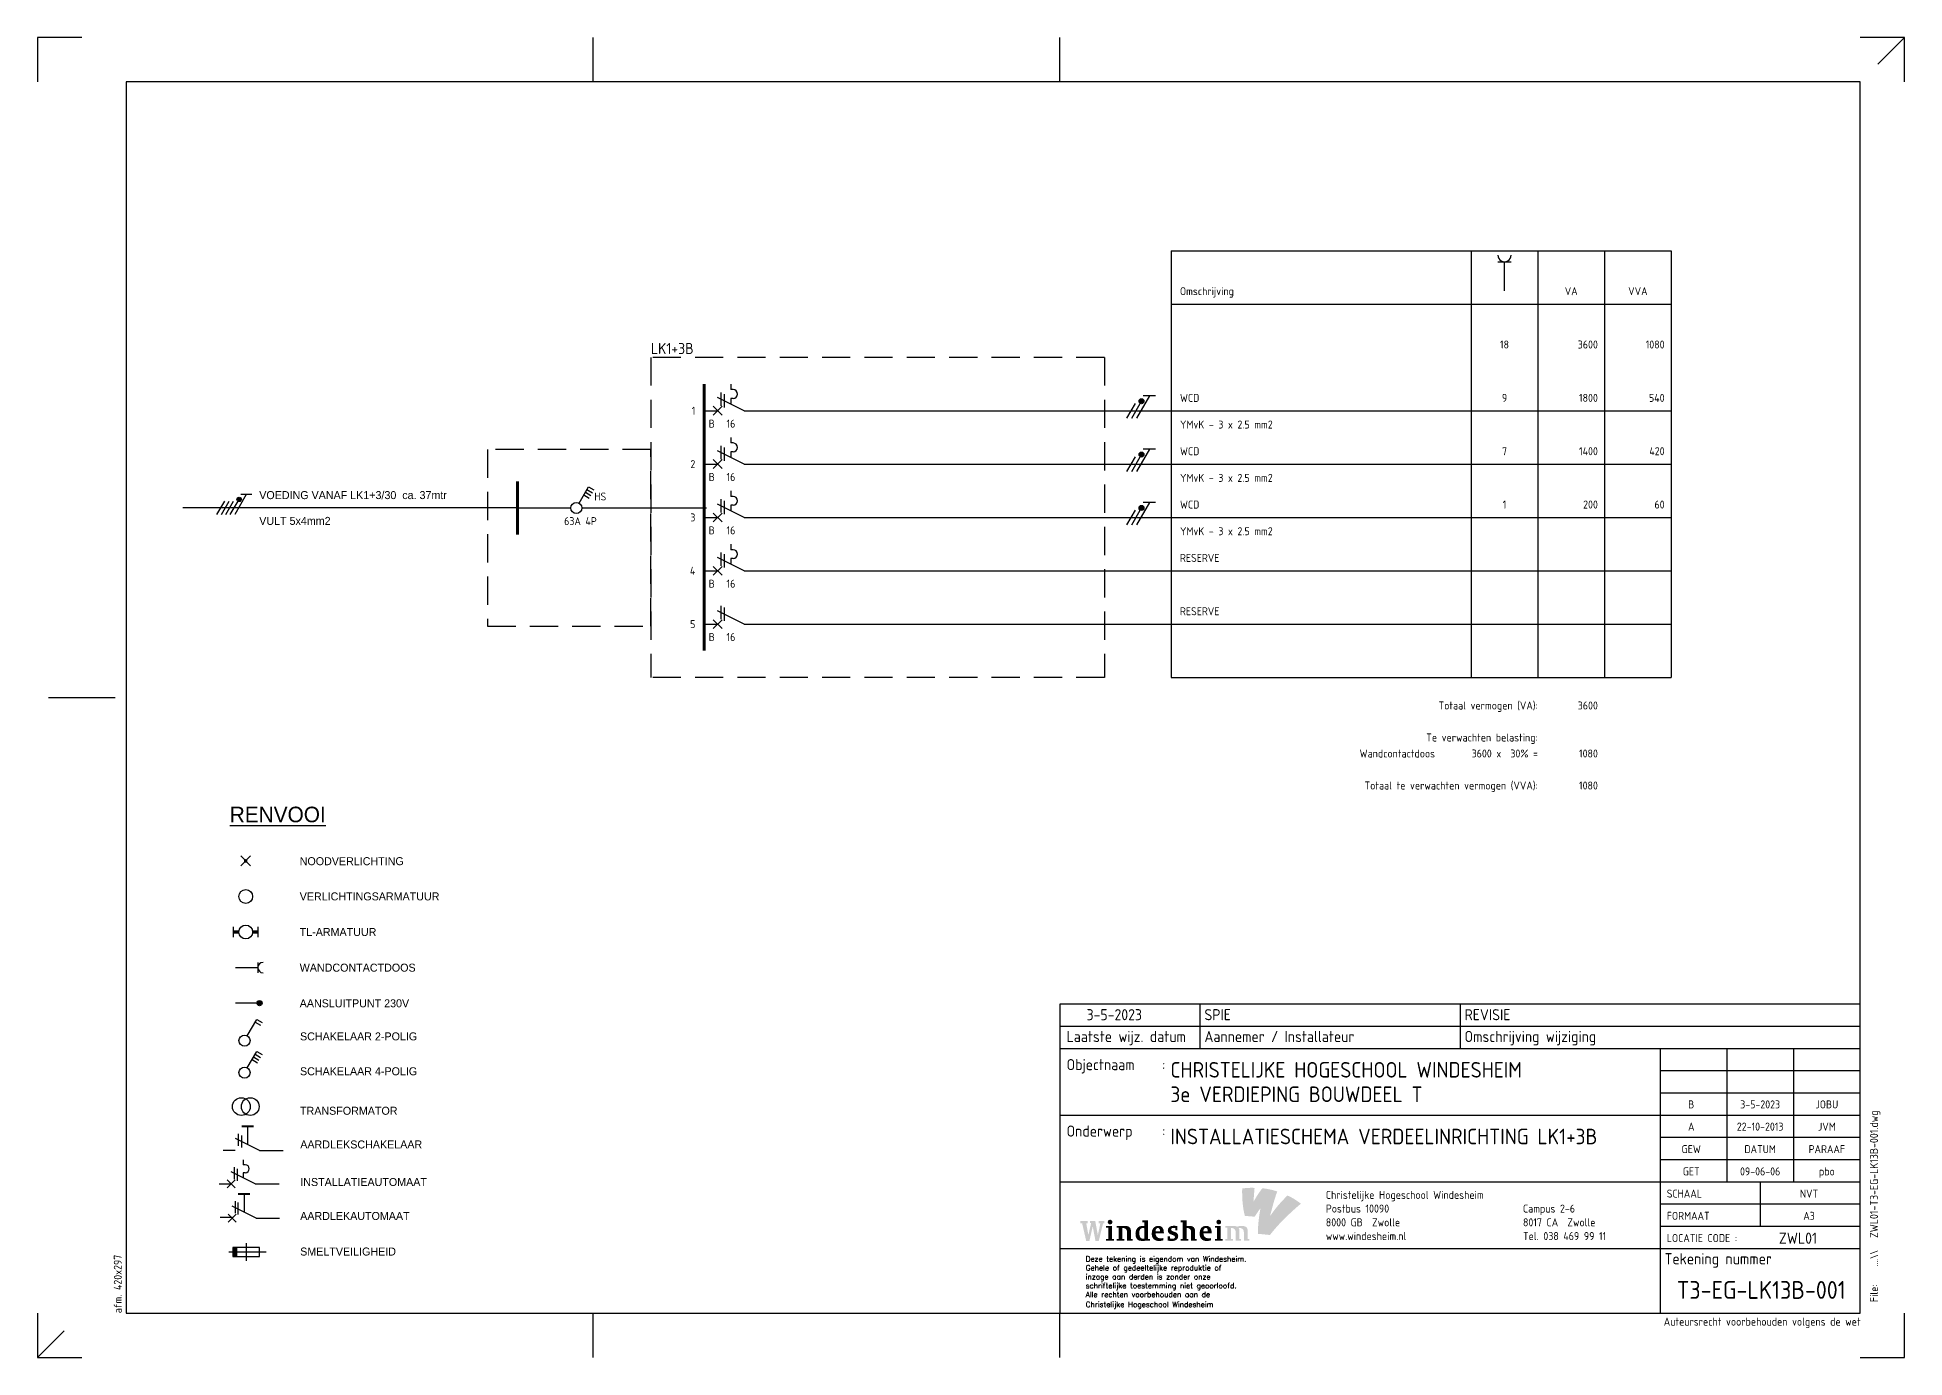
# Model space of a CAD drawing. Header units: millimetres. Extents: x 0 to 420, y 0 to 297.
import ezdxf
from ezdxf.enums import TextEntityAlignment as Align

# ---------------------------------------------------------------- set-up
doc = ezdxf.new("R2010")
doc.units = ezdxf.units.MM
doc.linetypes.add('HIDDEN', pattern=[9.525, 6.35, -3.175])
doc.layers.get('0').update_dxf_attribs({"linetype": 'CONTINUOUS'})
for name, color, linetype in [('00att018', 1, 'CONTINUOUS'), ('00att025', 2, 'CONTINUOUS'), ('00att035', 3, 'CONTINUOUS'), ('00att050', 4, 'CONTINUOUS'), ('00kad018', 1, 'CONTINUOUS'), ('00kad025', 2, 'CONTINUOUS'), ('00kad070', 5, 'CONTINUOUS'), ('BL$2----_KADER', 7, 'CONTINUOUS'), ('BL$4----_STEMPEL', 7, 'CONTINUOUS'), ('EL$1----', 3, 'CONTINUOUS'), ('EL$1----__LK1+3B', 3, 'CONTINUOUS'), ('EL$1----_LK1+3A', 3, 'CONTINUOUS'), ('LAAG_1', 160, 'CONTINUOUS')]:
    doc.layers.add(name, color=color, linetype=linetype)
doc.styles.add('BURO-018', font='BUROFONT', dxfattribs={"height": 1.8})
doc.styles.add('BURO-035', font='BUROFONT.shx', dxfattribs={"height": 3.5})
doc.styles.add('EDU', font='ROMANS.SHX', dxfattribs={"height": 2.5})
doc.styles.add('ISO', font='isocp.shx')
doc.styles.add('STABICAD-018', font='ISOCP.SHX', dxfattribs={"height": 1.8})

# ---------------------------------------------------------------- blocks, each defined once
blk = doc.blocks.new('a3-windesheim-hor')
at = {"layer": '00kad018', "color": 1}
for p, q in [((0, 297), (0, 287)), ((10, 297), (0, 297)), ((125, 287), (125, 297)), ((230, 287), (230, 297)), ((420, 297), (410, 297)), ((420, 297), (414, 291)), ((420, 287), (420, 297)), ((2.5, 148.5), (17.5, 148.5)), ((0, 10), (0, 0)), ((125, 0), (125, 10)), ((230, 0), (230, 10)), ((420, 0), (420, 10)), ((0, 0), (6, 6)), ((0, 0), (10, 0)), ((410, 0), (420, 0))]:
    blk.add_line(p, q, dxfattribs=at)
at = {"layer": '00kad070', "color": 5}
for p, q in [((20, 287), (20, 10)), ((410, 287), (20, 287)), ((410, 10), (410, 287)), ((20, 10), (410, 10))]:
    blk.add_line(p, q, dxfattribs=at)
at = {"layer": '00att018', "color": 1, "style": 'ISO'}
blk.add_text('afm. 420x297', height=1.8, rotation=90, dxfattribs=at).set_placement((19, 10))
blk.add_text('Auteursrecht voorbehouden volgens de wet', height=1.8, dxfattribs=at).set_placement((410.08, 7.2), align=Align.RIGHT)
blk = doc.blocks.new('AI9-BLK4')
at = {"layer": 'LAAG_1'}
h = blk.add_hatch(color=40, dxfattribs=at)
edge = h.paths.add_edge_path()
edge.add_spline(control_points=[(7.13, 7.18), (4.76, 4.71), (2.6, 2.64), (-0.67, -2.09), (0, 0.48), (1.33, 5.88), (2.58, 8.98), (0.66, 9.66), (-2.22, 10.26), (-4.13, 10.42), (-5.47, 8.84), (-7.52, 5.49), (-8.07, 4.43), (-8, 6.89), (-7.74, 9.27), (-7.64, 10.61), (-9.57, 10.7), (-11, 10.61), (-13.21, 10.31), (-13.29, 6), (-13.05, 2.03), (-12.01, -2), (-10.76, -2.09), (-7.6, -2.36), (-7.6, -2.36), (-7.12, -1.66), (-6.13, -0.03), (-4.98, 1.41), (-5.44, -0.9), (-5.87, -4.06), (-6.06, -7.16), (-6.12, -8.14), (-6.15, -9.12), (-6.16, -10.06), (-4.67, -10.18), (-0.96, -10.58), (-0.72, -10.61), (-0.72, -10.61), (-0.71, -10.6), (-0.71, -10.6), (-0.7, -10.59), (-0.7, -10.58), (-0.69, -10.58), (0.69, -8.77), (2.26, -6.96), (3.63, -5.5), (4.7, -4.37), (5.74, -3.33), (6.72, -2.37), (9.27, 0.11), (11.5, 2.08), (13.21, 3.49), (11.03, 5.13), (9.48, 6.13), (7.13, 7.18)], knot_values=[0, 0, 0, 0, 1, 1, 1, 2, 2, 2, 3, 3, 3, 4, 4, 4, 5, 5, 5, 6, 6, 6, 7, 7, 7, 8, 8, 8, 9, 9, 9, 10, 10, 10, 11, 11, 11, 12, 12, 12, 13, 13, 13, 14, 14, 14, 15, 15, 15, 16, 16, 16, 17, 17, 17, 18, 18, 18, 18], degree=3, periodic=0)
h = blk.add_hatch(color=154, dxfattribs=at)
edge = h.paths.add_edge_path()
edge.add_spline(control_points=[(-0.71, -10.6), (-0.71, -10.6), (-0.71, -10.6), (-0.71, -10.6), (-0.74, -10.63), (-0.72, -10.62), (-0.71, -10.6)], knot_values=[0, 0, 0, 0, 1, 1, 1, 2, 2, 2, 2], degree=3, periodic=0)
h = blk.add_hatch(color=154, dxfattribs=at)
edge = h.paths.add_edge_path()
edge.add_spline(control_points=[(-0.71, -10.6), (-0.71, -10.6), (-0.7, -10.6), (-0.7, -10.6), (-0.67, -10.57), (-0.69, -10.59), (-0.71, -10.6)], knot_values=[0, 0, 0, 0, 1, 1, 1, 2, 2, 2, 2], degree=3, periodic=0)
blk = doc.blocks.new('AI9-BLK3')
at = {"layer": 'LAAG_1'}
h = blk.add_hatch(color=154, dxfattribs=at)
edge = h.paths.add_edge_path()
edge.add_spline(control_points=[(-27.78, 3.24), (-27.78, 3.24), (-29.75, -4.72), (-29.75, -4.72), (-29.75, -4.72), (-31.22, -4.72), (-31.22, -4.72), (-31.22, -4.72), (-32.46, 1.79), (-32.46, 1.79), (-32.46, 1.79), (-33.95, -4.72), (-33.95, -4.72), (-33.95, -4.72), (-35.41, -4.72), (-35.41, -4.72), (-35.41, -4.72), (-37.24, 3.24), (-37.24, 3.24), (-37.24, 3.24), (-38.03, 3.24), (-38.03, 3.24), (-38.03, 3.24), (-38.03, 4.16), (-38.03, 4.16), (-38.03, 4.16), (-34.81, 4.16), (-34.81, 4.16), (-34.81, 4.16), (-34.81, 3.24), (-34.81, 3.24), (-34.81, 3.24), (-35.38, 3.24), (-35.38, 3.24), (-35.38, 3.24), (-34.43, -2.11), (-34.43, -2.11), (-34.43, -2.11), (-33.18, 3.26), (-33.18, 3.26), (-33.18, 3.26), (-33.73, 3.26), (-33.73, 3.26), (-33.73, 3.26), (-33.73, 4.16), (-33.73, 4.16), (-33.73, 4.16), (-31.32, 4.16), (-31.32, 4.16), (-31.32, 4.16), (-30.15, -2.11), (-30.15, -2.11), (-30.15, -2.11), (-29.03, 3.24), (-29.03, 3.24), (-29.03, 3.24), (-29.84, 3.24), (-29.84, 3.24), (-29.84, 3.24), (-29.84, 4.16), (-29.84, 4.16), (-29.84, 4.16), (-27.18, 4.16), (-27.18, 4.16), (-27.18, 4.16), (-27.18, 3.24), (-27.18, 3.24), (-27.18, 3.24), (-27.78, 3.24), (-27.78, 3.24)], knot_values=[0, 0, 0, 0, 1, 1, 1, 2, 2, 2, 3, 3, 3, 4, 4, 4, 5, 5, 5, 6, 6, 6, 7, 7, 7, 8, 8, 8, 9, 9, 9, 10, 10, 10, 11, 11, 11, 12, 12, 12, 13, 13, 13, 14, 14, 14, 15, 15, 15, 16, 16, 16, 17, 17, 17, 18, 18, 18, 19, 19, 19, 20, 20, 20, 21, 21, 21, 22, 22, 22, 23, 23, 23, 23], degree=3, periodic=0)
h = blk.add_hatch(color=154, dxfattribs=at)
edge = h.paths.add_edge_path()
edge.add_spline(control_points=[(-26.42, -4.7), (-26.42, -4.7), (-26.42, -3.87), (-26.42, -3.87), (-26.42, -3.87), (-25.47, -3.87), (-25.47, -3.87), (-25.47, -3.87), (-25.47, 1.17), (-25.47, 1.17), (-25.47, 1.17), (-26.42, 1.17), (-26.42, 1.17), (-26.42, 1.17), (-26.42, 1.99), (-26.42, 1.99), (-26.42, 1.99), (-23.75, 1.99), (-23.75, 1.99), (-23.75, 1.99), (-23.75, -3.87), (-23.75, -3.87), (-23.75, -3.87), (-22.88, -3.87), (-22.88, -3.87), (-22.88, -3.87), (-22.88, -4.7), (-22.88, -4.7), (-22.88, -4.7), (-26.42, -4.7), (-26.42, -4.7)], knot_values=[0, 0, 0, 0, 1, 1, 1, 2, 2, 2, 3, 3, 3, 4, 4, 4, 5, 5, 5, 6, 6, 6, 7, 7, 7, 8, 8, 8, 9, 9, 9, 10, 10, 10, 10], degree=3, periodic=0)
edge = h.paths.add_edge_path()
edge.add_spline(control_points=[(-24.66, 2.67), (-25.25, 2.67), (-25.71, 3.15), (-25.71, 3.74), (-25.71, 4.33), (-25.25, 4.79), (-24.66, 4.79), (-24.07, 4.79), (-23.58, 4.33), (-23.58, 3.74), (-23.58, 3.15), (-24.07, 2.67), (-24.66, 2.67)], knot_values=[0, 0, 0, 0, 1, 1, 1, 2, 2, 2, 3, 3, 3, 4, 4, 4, 4], degree=3, periodic=0)
h = blk.add_hatch(color=154, dxfattribs=at)
edge = h.paths.add_edge_path()
edge.add_spline(control_points=[(-17.02, -4.7), (-17.02, -4.7), (-17.02, -0.94), (-17.02, -0.94), (-17.02, -0.3), (-17.19, 0.21), (-17.5, 0.52), (-17.87, 0.9), (-18.34, 1.07), (-18.89, 1.07), (-18.95, 1.07), (-19.03, 1.07), (-19.09, 1.06), (-19.09, 1.06), (-19.09, -3.87), (-19.09, -3.87), (-19.09, -3.87), (-18.24, -3.87), (-18.24, -3.87), (-18.24, -3.87), (-18.24, -4.7), (-18.24, -4.7), (-18.24, -4.7), (-21.72, -4.7), (-21.72, -4.7), (-21.72, -4.7), (-21.72, -3.87), (-21.72, -3.87), (-21.72, -3.87), (-20.8, -3.87), (-20.8, -3.87), (-20.8, -3.87), (-20.8, 1.17), (-20.8, 1.17), (-20.8, 1.17), (-21.72, 1.17), (-21.72, 1.17), (-21.72, 1.17), (-21.72, 1.99), (-21.72, 1.99), (-21.72, 1.99), (-19.44, 1.99), (-19.44, 1.99), (-19.15, 1.99), (-18.89, 2.03), (-18.56, 2.03), (-16.96, 2.03), (-16.32, 1.86), (-15.88, 1.41), (-15.46, 1), (-15.3, 0.57), (-15.3, -0.15), (-15.3, -0.15), (-15.3, -3.87), (-15.3, -3.87), (-15.3, -3.87), (-14.5, -3.87), (-14.5, -3.87), (-14.5, -3.87), (-14.5, -4.7), (-14.5, -4.7), (-14.5, -4.7), (-17.02, -4.7), (-17.02, -4.7)], knot_values=[0, 0, 0, 0, 1, 1, 1, 2, 2, 2, 3, 3, 3, 4, 4, 4, 5, 5, 5, 6, 6, 6, 7, 7, 7, 8, 8, 8, 9, 9, 9, 10, 10, 10, 11, 11, 11, 12, 12, 12, 13, 13, 13, 14, 14, 14, 15, 15, 15, 16, 16, 16, 17, 17, 17, 18, 18, 18, 19, 19, 19, 20, 20, 20, 21, 21, 21, 21], degree=3, periodic=0)
h = blk.add_hatch(color=154, dxfattribs=at)
edge = h.paths.add_edge_path(flags=16)
edge.add_spline(control_points=[(-6.76, -4.7), (-6.76, -4.7), (-6.76, -3.87), (-6.76, -3.87), (-6.76, -3.87), (-7.62, -3.87), (-7.62, -3.87), (-7.62, -3.87), (-7.62, 4.46), (-7.62, 4.46), (-7.62, 4.46), (-10.2, 4.46), (-10.2, 4.46), (-10.2, 4.46), (-10.2, 3.64), (-10.2, 3.64), (-10.2, 3.64), (-9.32, 3.64), (-9.32, 3.64), (-9.32, 3.64), (-9.32, 1.95), (-9.32, 1.95), (-9.59, 2), (-9.79, 2.04), (-10.19, 2.04), (-11.95, 2.04), (-13.23, 0.68), (-13.23, -1.45), (-13.23, -3.83), (-12.29, -4.77), (-10.28, -4.77), (-9.86, -4.77), (-9.32, -4.7), (-9.12, -4.7), (-9.12, -4.7), (-6.76, -4.7), (-6.76, -4.7)], knot_values=[0, 0, 0, 0, 1, 1, 1, 2, 2, 2, 3, 3, 3, 4, 4, 4, 5, 5, 5, 6, 6, 6, 7, 7, 7, 8, 8, 8, 9, 9, 9, 10, 10, 10, 11, 11, 11, 12, 12, 12, 12], degree=3, periodic=0)
edge = h.paths.add_edge_path()
edge.add_spline(control_points=[(-9.28, -3.73), (-9.49, -3.76), (-9.62, -3.78), (-9.79, -3.78), (-10.77, -3.78), (-11.52, -3.12), (-11.52, -1.21), (-11.52, 0.4), (-10.88, 1.06), (-10, 1.06), (-9.71, 1.06), (-9.48, 1.02), (-9.28, 0.97), (-9.28, 0.97), (-9.28, -3.73), (-9.28, -3.73)], knot_values=[0, 0, 0, 0, 1, 1, 1, 2, 2, 2, 3, 3, 3, 4, 4, 4, 5, 5, 5, 5], degree=3, periodic=0)
h = blk.add_hatch(color=154, dxfattribs=at)
edge = h.paths.add_edge_path(flags=16)
edge.add_spline(control_points=[(-0.43, -1.4), (-0.43, 1.03), (-1.16, 2.05), (-3.05, 2.05), (-4.8, 2.05), (-5.93, 0.7), (-5.93, -1.35), (-5.93, -3.59), (-4.75, -4.76), (-2.66, -4.76), (-1.92, -4.76), (-1.25, -4.65), (-0.71, -4.43), (-0.71, -4.43), (-0.71, -3.47), (-0.71, -3.47), (-1.15, -3.57), (-1.59, -3.59), (-2.01, -3.59), (-3.43, -3.59), (-4.18, -2.54), (-4.18, -1.4), (-4.18, -1.4), (-0.43, -1.4), (-0.43, -1.4)], knot_values=[0, 0, 0, 0, 1, 1, 1, 2, 2, 2, 3, 3, 3, 4, 4, 4, 5, 5, 5, 6, 6, 6, 7, 7, 7, 8, 8, 8, 8], degree=3, periodic=0)
edge = h.paths.add_edge_path()
edge.add_spline(control_points=[(-2.19, -0.48), (-2.19, -0.48), (-4.21, -0.48), (-4.21, -0.48), (-4.21, 0.48), (-3.76, 1.08), (-3.17, 1.08), (-2.58, 1.08), (-2.19, 0.63), (-2.19, -0.48)], knot_values=[0, 0, 0, 0, 1, 1, 1, 2, 2, 2, 3, 3, 3, 3], degree=3, periodic=0)
h = blk.add_hatch(color=154, dxfattribs=at)
edge = h.paths.add_edge_path()
edge.add_spline(control_points=[(3.18, -4.79), (2.42, -4.79), (1.53, -4.63), (1.31, -4.55), (1.31, -4.55), (1.31, -2.67), (1.31, -2.67), (1.31, -2.67), (2.34, -2.67), (2.34, -2.67), (2.34, -2.67), (2.34, -3.62), (2.34, -3.62), (2.58, -3.7), (2.94, -3.79), (3.32, -3.79), (4.14, -3.79), (4.53, -3.52), (4.53, -3.03), (4.53, -2.53), (4.09, -2.3), (3.53, -2.1), (3.53, -2.1), (2.71, -1.81), (2.71, -1.81), (1.84, -1.5), (1.32, -0.99), (1.32, 0.08), (1.32, 1.19), (2.31, 2.08), (3.93, 2.08), (4.57, 2.08), (5.29, 2), (5.66, 1.88), (5.66, 1.88), (5.66, 0.04), (5.66, 0.04), (5.66, 0.04), (4.69, 0.04), (4.69, 0.04), (4.69, 0.04), (4.69, 1), (4.69, 1), (4.43, 1.07), (4.17, 1.11), (3.89, 1.11), (3.16, 1.11), (2.8, 0.83), (2.8, 0.37), (2.8, -0.04), (3.05, -0.24), (3.64, -0.43), (3.64, -0.43), (4.44, -0.7), (4.44, -0.7), (5.37, -1.01), (6, -1.57), (6, -2.6), (6, -4), (4.84, -4.79), (3.18, -4.79)], knot_values=[0, 0, 0, 0, 1, 1, 1, 2, 2, 2, 3, 3, 3, 4, 4, 4, 5, 5, 5, 6, 6, 6, 7, 7, 7, 8, 8, 8, 9, 9, 9, 10, 10, 10, 11, 11, 11, 12, 12, 12, 13, 13, 13, 14, 14, 14, 15, 15, 15, 16, 16, 16, 17, 17, 17, 18, 18, 18, 19, 19, 19, 20, 20, 20, 20], degree=3, periodic=0)
h = blk.add_hatch(color=154, dxfattribs=at)
edge = h.paths.add_edge_path()
edge.add_spline(control_points=[(11.81, -4.7), (11.81, -4.7), (11.81, -1.02), (11.81, -1.02), (11.81, -0.32), (11.67, 0.19), (11.34, 0.52), (10.95, 0.91), (10.48, 1.07), (9.97, 1.07), (9.88, 1.07), (9.79, 1.06), (9.75, 1.06), (9.75, 1.06), (9.75, -3.87), (9.75, -3.87), (9.75, -3.87), (10.59, -3.87), (10.59, -3.87), (10.59, -3.87), (10.59, -4.7), (10.59, -4.7), (10.59, -4.7), (7.11, -4.7), (7.11, -4.7), (7.11, -4.7), (7.11, -3.87), (7.11, -3.87), (7.11, -3.87), (8.03, -3.87), (8.03, -3.87), (8.03, -3.87), (8.03, 3.64), (8.03, 3.64), (8.03, 3.64), (7.16, 3.64), (7.16, 3.64), (7.16, 3.64), (7.16, 4.46), (7.16, 4.46), (7.16, 4.46), (9.75, 4.46), (9.75, 4.46), (9.75, 4.46), (9.75, 1.99), (9.75, 1.99), (9.93, 2), (10.23, 2.03), (10.54, 2.03), (11.88, 2.03), (12.52, 1.84), (12.96, 1.4), (13.39, 0.97), (13.53, 0.51), (13.53, -0.15), (13.53, -0.15), (13.53, -3.87), (13.53, -3.87), (13.53, -3.87), (14.34, -3.87), (14.34, -3.87), (14.34, -3.87), (14.34, -4.7), (14.34, -4.7), (14.34, -4.7), (11.81, -4.7), (11.81, -4.7)], knot_values=[0, 0, 0, 0, 1, 1, 1, 2, 2, 2, 3, 3, 3, 4, 4, 4, 5, 5, 5, 6, 6, 6, 7, 7, 7, 8, 8, 8, 9, 9, 9, 10, 10, 10, 11, 11, 11, 12, 12, 12, 13, 13, 13, 14, 14, 14, 15, 15, 15, 16, 16, 16, 17, 17, 17, 18, 18, 18, 19, 19, 19, 20, 20, 20, 21, 21, 21, 22, 22, 22, 22], degree=3, periodic=0)
h = blk.add_hatch(color=154, dxfattribs=at)
edge = h.paths.add_edge_path(flags=16)
edge.add_spline(control_points=[(21.09, -1.4), (21.09, 1.03), (20.36, 2.05), (18.47, 2.05), (16.72, 2.05), (15.6, 0.7), (15.6, -1.35), (15.6, -3.59), (16.77, -4.76), (18.87, -4.76), (19.6, -4.76), (20.27, -4.65), (20.81, -4.43), (20.81, -4.43), (20.81, -3.47), (20.81, -3.47), (20.37, -3.57), (19.93, -3.59), (19.52, -3.59), (18.09, -3.59), (17.35, -2.54), (17.35, -1.4), (17.35, -1.4), (21.09, -1.4), (21.09, -1.4)], knot_values=[0, 0, 0, 0, 1, 1, 1, 2, 2, 2, 3, 3, 3, 4, 4, 4, 5, 5, 5, 6, 6, 6, 7, 7, 7, 8, 8, 8, 8], degree=3, periodic=0)
edge = h.paths.add_edge_path()
edge.add_spline(control_points=[(19.33, -0.48), (19.33, -0.48), (17.31, -0.48), (17.31, -0.48), (17.31, 0.48), (17.76, 1.08), (18.35, 1.08), (18.94, 1.08), (19.33, 0.63), (19.33, -0.48)], knot_values=[0, 0, 0, 0, 1, 1, 1, 2, 2, 2, 3, 3, 3, 3], degree=3, periodic=0)
h = blk.add_hatch(color=154, dxfattribs=at)
edge = h.paths.add_edge_path()
edge.add_spline(control_points=[(22.47, -4.7), (22.47, -4.7), (22.47, -3.87), (22.47, -3.87), (22.47, -3.87), (23.42, -3.87), (23.42, -3.87), (23.42, -3.87), (23.42, 1.17), (23.42, 1.17), (23.42, 1.17), (22.47, 1.17), (22.47, 1.17), (22.47, 1.17), (22.47, 1.99), (22.47, 1.99), (22.47, 1.99), (25.13, 1.99), (25.13, 1.99), (25.13, 1.99), (25.13, -3.87), (25.13, -3.87), (25.13, -3.87), (26, -3.87), (26, -3.87), (26, -3.87), (26, -4.7), (26, -4.7), (26, -4.7), (22.47, -4.7), (22.47, -4.7)], knot_values=[0, 0, 0, 0, 1, 1, 1, 2, 2, 2, 3, 3, 3, 4, 4, 4, 5, 5, 5, 6, 6, 6, 7, 7, 7, 8, 8, 8, 9, 9, 9, 10, 10, 10, 10], degree=3, periodic=0)
edge = h.paths.add_edge_path()
edge.add_spline(control_points=[(24.23, 2.67), (23.64, 2.67), (23.18, 3.15), (23.18, 3.74), (23.18, 4.33), (23.64, 4.79), (24.23, 4.79), (24.82, 4.79), (25.31, 4.33), (25.31, 3.74), (25.31, 3.15), (24.82, 2.67), (24.23, 2.67)], knot_values=[0, 0, 0, 0, 1, 1, 1, 2, 2, 2, 3, 3, 3, 4, 4, 4, 4], degree=3, periodic=0)
h = blk.add_hatch(color=154, dxfattribs=at)
edge = h.paths.add_edge_path()
edge.add_spline(control_points=[(35.52, -4.7), (35.52, -4.7), (35.52, -0.89), (35.52, -0.89), (35.52, -0.3), (35.34, 0.21), (35.04, 0.52), (34.66, 0.9), (34.24, 1.07), (33.55, 1.07), (33.41, 1.07), (33.28, 1.05), (33.17, 1.03), (33.4, 0.83), (33.52, 0.35), (33.52, -0.07), (33.52, -0.07), (33.52, -3.87), (33.52, -3.87), (33.52, -3.87), (34.3, -3.87), (34.3, -3.87), (34.3, -3.87), (34.3, -4.7), (34.3, -4.7), (34.3, -4.7), (31.82, -4.7), (31.82, -4.7), (31.82, -4.7), (31.82, -0.89), (31.82, -0.89), (31.82, -0.18), (31.64, 0.24), (31.34, 0.53), (30.95, 0.92), (30.5, 1.07), (30.01, 1.07), (29.96, 1.07), (29.9, 1.06), (29.8, 1.06), (29.8, 1.06), (29.8, -3.87), (29.8, -3.87), (29.8, -3.87), (30.64, -3.87), (30.64, -3.87), (30.64, -3.87), (30.64, -4.7), (30.64, -4.7), (30.64, -4.7), (27.17, -4.7), (27.17, -4.7), (27.17, -4.7), (27.17, -3.87), (27.17, -3.87), (27.17, -3.87), (28.09, -3.87), (28.09, -3.87), (28.09, -3.87), (28.09, 1.17), (28.09, 1.17), (28.09, 1.17), (27.17, 1.17), (27.17, 1.17), (27.17, 1.17), (27.17, 1.99), (27.17, 1.99), (27.17, 1.99), (29.58, 1.99), (29.58, 1.99), (29.86, 1.99), (30.2, 2.03), (30.42, 2.03), (31.35, 2.03), (31.94, 1.93), (32.49, 1.67), (32.96, 1.86), (33.67, 2.01), (34.45, 2.01), (35.63, 2.01), (36.25, 1.82), (36.67, 1.4), (37.08, 0.99), (37.23, 0.53), (37.23, -0.08), (37.23, -0.08), (37.23, -3.87), (37.23, -3.87), (37.23, -3.87), (38.03, -3.87), (38.03, -3.87), (38.03, -3.87), (38.03, -4.7), (38.03, -4.7), (38.03, -4.7), (35.52, -4.7), (35.52, -4.7)], knot_values=[0, 0, 0, 0, 1, 1, 1, 2, 2, 2, 3, 3, 3, 4, 4, 4, 5, 5, 5, 6, 6, 6, 7, 7, 7, 8, 8, 8, 9, 9, 9, 10, 10, 10, 11, 11, 11, 12, 12, 12, 13, 13, 13, 14, 14, 14, 15, 15, 15, 16, 16, 16, 17, 17, 17, 18, 18, 18, 19, 19, 19, 20, 20, 20, 21, 21, 21, 22, 22, 22, 23, 23, 23, 24, 24, 24, 25, 25, 25, 26, 26, 26, 27, 27, 27, 28, 28, 28, 29, 29, 29, 30, 30, 30, 31, 31, 31, 32, 32, 32, 32], degree=3, periodic=0)
blk = doc.blocks.new('CHW_ONDERHOEK')
at = {"layer": '00kad025', "color": 2}
for p, q in [((-190, 79.5), (-190, 69.5)), ((-10, 79.5), (-190, 79.5)), ((-158.5, 79.5), (-158.5, 69.5)), ((-100, 79.5), (-100, 69.5)), ((-10, 74.5), (-190, 74.5)), ((-40, 69.5), (-40, 39.5)), ((-25, 69.5), (-25, 39.5)), ((-10, 64.5), (-55, 64.5)), ((-10, 59.5), (-55, 59.5)), ((-10, 54.5), (-55, 54.5)), ((-10, 49.5), (-55, 49.5)), ((-32.5, 39.5), (-32.5, 34.5)), ((-32.5, 34.5), (-32.5, 29.5))]:
    blk.add_line(p, q, dxfattribs=at)
at = {"layer": '00kad070', "color": 5}
for p, q in [((-10, 69.5), (-190, 69.5)), ((-190, 69.5), (-190, 10)), ((-55, 69.5), (-55, 10)), ((-55, 54.5), (-190, 54.5)), ((-10, 44.5), (-55, 44.5)), ((-10, 39.5), (-190, 39.5)), ((-10, 34.5), (-55, 34.5)), ((-10, 29.5), (-55, 29.5)), ((-55, 24.5), (-190, 24.5)), ((-10, 24.5), (-55, 24.5))]:
    blk.add_line(p, q, dxfattribs=at)
at = {"color": 7, "xscale": 0.5, "yscale": 0.5, "zscale": 0.5}
for name, p in [('AI9-BLK4', (-142.4, 32.89)), ('AI9-BLK3', (-166.39, 28.63))]:
    blk.add_blockref(name, p, dxfattribs=at)
at = {"color": 1, "style": 'ISO'}
for s, p in [('Christelijke Hogeschool Windesheim', (-130.19, 35.71)), ('Postbus 10090', (-130.19, 32.63)), ('Campus 2-6', (-85.85, 32.63)), ('8000 GB  Zwolle', (-130.19, 29.54)), ('8017 CA  Zwolle', (-85.85, 29.54)), ('www.windesheim.nl', (-130.19, 26.45)), ('Tel. 038 469 99 11', (-85.85, 26.45))]:
    blk.add_text(s, height=1.8, dxfattribs=at).set_placement(p)
at = {"layer": '00att018', "color": 1, "style": 'ISO'}
for s, p in [('GEW', (-48, 46)), ('DATUM', (-32.5, 46)), ('PARAAF', (-17.5, 46)), ('GET', (-48, 41))]:
    blk.add_text(s, height=1.8, dxfattribs=at).set_placement(p, align=Align.CENTER)
for s, p in [('SCHAAL', (-53.5, 36)), ('FORMAAT', (-53.5, 31))]:
    blk.add_text(s, height=1.8, dxfattribs=at).set_placement(p)
at = {"layer": '00att018', "color": 1, "linetype": 'Continuous', "style": 'EDU'}
for s, p in [('Deze tekening is eigendom van Windesheim.', (-184.2, 21.6)), ('Gehele of gedeeltelijke reproduktie of', (-184.2, 19.6)), ('inzage aan derden is zonder onze', (-184.2, 17.6)), ('schriftelijke toestemming niet geoorloofd.', (-184.2, 15.6)), ('Alle rechten voorbehouden aan de', (-184.2, 13.6)), ('Christelijke Hogeschool Windesheim', (-184.2, 11.38))]:
    blk.add_text(s, height=1.2, dxfattribs=at).set_placement(p)
at = {"layer": '00att018', "color": 1, "style": 'ISO', "width": 0.9}
blk.add_text('....\\\\', height=1.8, rotation=90, dxfattribs=at).set_placement((-6, 20.5))
at = {"layer": '00att018', "color": 1, "style": 'ISO'}
blk.add_text('File:', height=1.8, rotation=90, dxfattribs=at).set_placement((-6, 12.5))
for tag, p in [('WZ_CODED', (-48, 66.07)), ('WZ_DATUMD', (-32.5, 66.07)), ('WZ_WZGOEDD', (-17.5, 66.07)), ('WZ_CODEC', (-48, 61.07)), ('WZ_DATUMC', (-32.5, 61.07)), ('WZ_WZGOEDC', (-17.5, 61.07)), ('WZ_CODEB', (-48, 56.07)), ('WZ_DATUMB', (-32.5, 56.07)), ('WZ_WZGOEDB', (-17.5, 56.07)), ('WZ_CODEA', (-48, 51.07)), ('WZ_DATUMA', (-32.5, 51.07)), ('WZ_WZGOEDA', (-17.5, 51.07)), ('TKDATCREAT', (-32.5, 41)), ('TKINIT', (-17.5, 41)), ('TKSCHAAL', (-21.5, 36)), ('TKFORMAAT', (-21.5, 31))]:
    blk.add_attdef(tag, text='', height=1.8, dxfattribs=at).set_placement(p, align=Align.CENTER)
blk.add_attdef('DWGNAME', (-6, 26.93), '', height=1.8, rotation=90, dxfattribs=at)
at = {"layer": '00att025', "color": 2, "style": 'ISO'}
for s, p in [('Objectnaam', (-188.5, 64.67)), ('Onderwerp', (-188.5, 49.72)), ('Tekening nummer', (-54, 21))]:
    blk.add_text(s, height=2.5, dxfattribs=at).set_placement(p)
at = {"layer": '00att025', "style": 'ISO'}
for p in [(-167.02, 64.67), (-167.02, 49.78)]:
    blk.add_text(':', height=2.5, dxfattribs=at).set_placement(p)
at = {"layer": '00att025', "color": 1, "style": 'ISO'}
blk.add_text('LOCATIE CODE :', height=1.8, dxfattribs=at).set_placement((-53.5, 26))
at = {"layer": '00att025', "color": 2, "style": 'ISO'}
for tag, p in [('WZ_DATUM', (-184, 75.9)), ('WZ_AANNEMER_INSTALATEUR', (-157.5, 75.9)), ('WZ_OMSCHR', (-99, 75.9))]:
    blk.add_attdef(tag, p, '', height=2.5, dxfattribs=at)
at = {"layer": '00att025', "color": 3, "style": 'ISO'}
blk.add_attdef('TKVRIJ2', text='', height=2.5, dxfattribs=at).set_placement((-24, 25.62), align=Align.CENTER)
at = {"layer": '00att035', "color": 3, "style": 'ISO'}
for s, p in [('Laatste wijz. datum', (-188.5, 71)), ('Aannemer / Installateur', (-157.5, 71)), ('Omschrijving wijziging', (-99, 71))]:
    blk.add_text(s, height=2.5, dxfattribs=at).set_placement(p)
for tag, p in [('PROMSCHR', (-165.14, 63)), ('TK1OMSCHR', (-165.14, 57.5)), ('TK2OMSCHR', (-165.14, 48)), ('TKVRIJ1', (-165.14, 42.5))]:
    blk.add_attdef(tag, p, '', height=3.5, dxfattribs=at)
at = {"layer": '00att050', "color": 4, "style": 'ISO'}
blk.add_attdef('TKFASE', text='', height=5, dxfattribs=at).set_placement((-14.5, 82), align=Align.RIGHT)
blk.add_attdef('TKTEKNR', text='', height=5, dxfattribs=at).set_placement((-32.25, 13.23), align=Align.CENTER)
blk = doc.blocks.new('HL3')
at = {"color": 0, "linetype": 'Continuous'}
for p, q in [((-3, 6.98), (-3, 4.48)), ((-3, 5.73), (1.5, 3.13)), ((1.5, 2.13), (-1.5, 3.87)), ((1.5, 1.13), (-1.5, 2.87)), ((1.5, 0.13), (-1.5, 1.87)), ((1.5, -0.87), (-1.5, 0.87))]:
    blk.add_line(p, q, dxfattribs=at)
at = {"color": 0, "linetype": 'Continuous', "const_width": 0.5}
blk.add_lwpolyline([(-1.68, 4.12, 1), (-2.18, 4.12, 1)], format="xyb", close=True, dxfattribs=at)
at = {"color": 0, "linetype": 'Continuous'}
blk.add_circle((-1.93, 4.12), 0.5, dxfattribs=at)
blk = doc.blocks.new('RENV_DION')
at = {"layer": 'EL$1----', "linetype": 'Continuous'}
for p, q in [((485.12, 256.64), (487.32, 254.44)), ((487.32, 256.64), (485.12, 254.44)), ((483.5, 238.37), (483.5, 240.7)), ((488.94, 240.7), (488.94, 238.37)), ((483.89, 231.54), (488.94, 231.54)), ((488.94, 232.7), (488.94, 230.37)), ((489.33, 223.54), (483.89, 223.54)), ((486.57, 208.98), (488.69, 212.65)), ((487.64, 210.83), (488.85, 210.13)), ((487.99, 211.43), (489.2, 210.73)), ((488.34, 212.04), (489.55, 211.34)), ((488.69, 212.65), (489.9, 211.95)), ((484.62, 191.43), (484.62, 194.13)), ((485.3, 193.8), (485.3, 191.1)), ((486.65, 195.82), (486.65, 191.77)), ((489.35, 190.42), (483.95, 193.12)), ((488.36, 182.91), (482.96, 185.61)), ((483.63, 186.63), (483.63, 183.93)), ((484.31, 186.29), (484.31, 183.59)), ((485.66, 188.31), (485.66, 187.19)), ((486.11, 187.19), (485.66, 187.19)), ((486.11, 185.39), (485.66, 185.39)), ((485.66, 185.39), (485.66, 184.26)), ((480.26, 182.91), (482.96, 182.91)), ((482.06, 183.81), (483.86, 182.01)), ((483.86, 183.81), (482.06, 182.01)), ((488.36, 182.91), (493.76, 182.91)), ((488.54, 175.18), (483.14, 177.88)), ((485.84, 180.58), (485.84, 176.53)), ((484.04, 176.08), (482.24, 174.28)), ((482.24, 176.08), (484.04, 174.28)), ((489.31, 168.57), (483.31, 168.57)), ((483.31, 168.57), (483.31, 166.57)), ((486.31, 169.57), (486.31, 165.57)), ((489.31, 166.57), (489.31, 168.57)), ((482.39, 167.57), (490.81, 167.57)), ((483.31, 166.57), (489.31, 166.57))]:
    blk.add_line(p, q, dxfattribs=at)
at = {"layer": 'EL$1----', "color": 3, "linetype": 'Continuous'}
for p, q in [((486.57, 216.18), (488.69, 219.85)), ((488.34, 219.25), (489.55, 218.55)), ((488.69, 219.85), (489.9, 219.15))]:
    blk.add_line(p, q, dxfattribs=at)
at = {"layer": 'EL$1----'}
for p, q in [((483.86, 190.42), (481.16, 190.42)), ((489.35, 190.42), (494.66, 190.42)), ((483.9, 176.31), (483.9, 179.01)), ((484.49, 175.97), (484.49, 178.67)), ((483.14, 175.29), (480.44, 175.29)), ((488.54, 175.18), (493.85, 175.18))]:
    blk.add_line(p, q, dxfattribs=at)
at = {"layer": 'EL$1----', "linetype": 'Continuous'}
for points, const_width in [([(486.41, 255.54, 1), (486.02, 255.54, 1)], 0.389), ([(489.33, 223.83, 1), (489.33, 223.24, 1)], 0.583)]:
    blk.add_lwpolyline(points, format="xyb", close=True, dxfattribs=dict(at, const_width=const_width))
for points, const_width in [([(484.66, 239.54), (483.5, 239.54)], 0.778), ([(487.77, 239.54), (488.94, 239.54)], 0.778), ([(485.3, 195.82), (488, 195.82)], 0.45), ([(484.49, 180.58), (487.19, 180.58)], 0.45)]:
    blk.add_lwpolyline(points, dxfattribs=dict(at, const_width=const_width))
for centre, radius in [((486.22, 247.54), 1.56), ((486.22, 239.54), 1.56), ((489.33, 223.54), 0.583), ((485.95, 207.9), 1.25), ((485.24, 200.27), 2), ((487.24, 200.27), 2)]:
    blk.add_circle(centre, radius, dxfattribs=at)
at = {"layer": 'EL$1----', "color": 3, "linetype": 'Continuous'}
blk.add_circle((485.95, 215.1), 1.25, dxfattribs=at)
at = {"layer": 'EL$1----', "linetype": 'Continuous'}
for centre, radius, start, end in [((490.11, 231.54), 1.17, 90, 270), ((486.11, 186.29), 0.9, 270, 90)]:
    blk.add_arc(centre, radius, start, end, dxfattribs=at)
blk.add_solid([(483.31, 168.57), (484.31, 168.57), (483.31, 166.57), (484.31, 166.57)], dxfattribs=at)
at = {"layer": 'EL$1----', "color": 3, "style": 'BURO-035'}
blk.add_text('%%URENVOOI', height=3.5, dxfattribs=at).set_placement((482.63, 264.23))
at = {"layer": 'EL$1----', "color": 1, "style": 'BURO-018'}
for s, p in [('NOODVERLICHTING', (498.36, 255.47)), ('VERLICHTINGSARMATUUR', (498.36, 247.55)), ('TL-ARMATUUR', (498.36, 239.54)), ('WANDCONTACTDOOS', (498.36, 231.52)), ('AANSLUITPUNT 230V', (498.36, 223.5)), ('SCHAKELAAR 2-POLIG', (498.43, 216.06)), ('SCHAKELAAR 4-POLIG', (498.43, 208.21)), ('TRANSFORMATOR', (498.43, 199.33)), ('AARDLEKSCHAKELAAR', (498.49, 191.75)), ('INSTALLATIEAUTOMAAT', (498.49, 183.3)), ('AARDLEKAUTOMAAT', (498.47, 175.66)), ('SMELTVEILIGHEID', (498.47, 167.66))]:
    blk.add_text(s, height=1.8, dxfattribs=at).set_placement(p, align=Align.MIDDLE_LEFT)
blk = doc.blocks.new('111104A')
at = {"color": 0, "linetype": 'Continuous'}
for p, q in [((-3, 4.98), (-3, 2.48)), ((-3, 3.73), (1.5, 1.13)), ((1.5, 0.13), (-1.5, 1.87)), ((1.5, -0.87), (-1.5, 0.87))]:
    blk.add_line(p, q, dxfattribs=at)
at = {"color": 0, "linetype": 'Continuous', "const_width": 0.5}
blk.add_lwpolyline([(-1.68, 2.12, 1), (-2.18, 2.12, 1)], format="xyb", close=True, dxfattribs=at)
at = {"color": 0, "linetype": 'Continuous'}
blk.add_circle((-1.93, 2.12), 0.5, dxfattribs=at)
at = {"color": 0, "linetype": 'Continuous', "style": 'STABICAD-018'}
blk.add_attdef('ARTICLECODE', text='', height=1.8, dxfattribs=at).set_placement((0, 0), align=Align.MIDDLE)
blk = doc.blocks.new('B3')
at = {"color": 0, "linetype": 'Continuous'}
for p, q in [((0, 9), (0, 21)), ((0, 9), (-3, 3)), ((-6, 6), (-4.75, 6)), ((-4.75, 6.5), (-4.75, 6)), ((-3.75, 4.5), (-0.75, 4.5)), ((-2.75, 6.5), (-2.75, 6)), ((-2.75, 6), (-1.5, 6)), ((-4.125, 3.75), (-1.125, 3.75)), ((-1, 4), (1, 2)), ((-1, 2), (1, 4)), ((0, 0), (0, 3))]:
    blk.add_line(p, q, dxfattribs=at)
blk.add_arc((-3.75, 6.5), 1, 0, 180, dxfattribs=at)
at = {"color": 1, "style": 'BURO-018'}
blk.add_attdef('E_VRIJ1', (-3, 12), '', height=1.8, rotation=90, dxfattribs=at)
at = {"color": 1, "linetype": 'Continuous', "style": 'BURO-018'}
blk.add_attdef('E_IIA', text='', height=1.8, rotation=90, dxfattribs=at).set_placement((2, 6), align=Align.TOP_CENTER)
blk = doc.blocks.new('m1')
at = {"color": 0, "linetype": 'Continuous'}
blk.add_line((0, 21), (0, 33), dxfattribs=at)
blk = doc.blocks.new('b1s')
at = {"color": 0, "linetype": 'Continuous'}
blk.add_line((0, 33), (0, 54), dxfattribs=at)
blk = doc.blocks.new('m1s')
at = {"color": 0, "linetype": 'Continuous'}
blk.add_line((0, 54), (0, 66), dxfattribs=at)
blk = doc.blocks.new('NONE')
at = {"color": 0, "linetype": 'Continuous'}
blk.add_line((0, 0), (0, 12), dxfattribs=at)
blk = doc.blocks.new('B28C')
at = {"color": 0, "linetype": 'Continuous'}
for p, q in [((0, 9), (0, 21)), ((0, 9), (-3, 3)), ((-3.75, 4.5), (-0.75, 4.5)), ((-4.12, 3.75), (-1.12, 3.75)), ((-1, 2), (1, 4)), ((-1, 4), (1, 2)), ((0, 0), (0, 3))]:
    blk.add_line(p, q, dxfattribs=at)
at = {"color": 0, "linetype": 'Continuous', "style": 'STABICAD-018'}
blk.add_attdef('FREEFIELD1', (-3, 12), '', height=1.8, rotation=90, dxfattribs=at)
for tag, p in [('CHARACTERISTIC', (1.91, 14.69)), ('AUTOMATICFUSE', (2, 6))]:
    blk.add_attdef(tag, text='', height=1.8, rotation=90, dxfattribs=at).set_placement(p, align=Align.TOP_CENTER)
blk = doc.blocks.new('KOLNR6')
at = {"color": 0, "linetype": 'Continuous'}
for p, q in [((-3.5, -1.5), (-3.5, 1.5)), ((3, 0), (-3.5, 0))]:
    blk.add_line(p, q, dxfattribs=at)
blk.add_arc((-5, 0), 1.5, 270, 90, dxfattribs=at)
blk = doc.blocks.new('CE_1114A3A')
at = {"color": 0, "linetype": 'Continuous'}
for p, q in [((0.62, 1.08), (2.74, 4.75)), ((2.74, 4.75), (3.95, 4.05)), ((1.69, 2.93), (2.9, 2.23)), ((2.04, 3.54), (3.25, 2.84)), ((2.39, 4.14), (3.6, 3.44))]:
    blk.add_line(p, q, dxfattribs=at)
blk.add_circle((0, 0), 1.25, dxfattribs=at)
at = {"color": 0, "linetype": 'Continuous', "style": 'STABICAD-018', "flags": 1}
for tag in ['ARTICLECODE', 'CODING']:
    blk.add_attdef(tag, text='', height=1.8, dxfattribs=at).set_placement((0, 0), align=Align.MIDDLE)
at = {"color": 0, "linetype": 'Continuous', "style": 'STABICAD-018'}
blk.add_attdef('CIRCUITSWITCH', text='', height=1.8, dxfattribs=at).set_placement((3, 0.08), align=Align.MIDDLE_LEFT)

msp = doc.modelspace()

# ---------------------------------------------------------------- linework, layer by layer
at = {"layer": 'EL$1----', "ltscale": 0.2}
msp.add_line((107.98, 191.13), (32.69, 191.13), dxfattribs=at)
at = {"layer": 'EL$1----', "color": 1, "linetype": 'HIDDEN'}
msp.add_lwpolyline([(138, 204.27), (101.27, 204.27), (101.27, 164.52), (138, 164.52)], close=True, dxfattribs=at)
at = {"layer": 'EL$1----', "ltscale": 0.2, "const_width": 0.7}
msp.add_lwpolyline([(107.98, 185.13), (107.98, 197.13)], dxfattribs=at)
at = {"layer": 'EL$1----__LK1+3B', "color": 1}
for p, q in [((255, 249), (255, 153)), ((255, 249), (367.5, 249)), ((322.5, 249), (322.5, 153)), ((337.5, 249), (337.5, 153)), ((352.5, 249), (352.5, 153)), ((367.5, 249), (367.5, 153)), ((255, 237), (367.5, 237)), ((255, 153), (367.5, 153))]:
    msp.add_line(p, q, dxfattribs=at)
at = {"layer": 'EL$1----__LK1+3B', "color": 1, "linetype": 'HIDDEN'}
for p, q in [((138, 225), (138, 153)), ((240, 225), (138, 225)), ((240, 225), (240, 153)), ((240, 153), (138, 153))]:
    msp.add_line(p, q, dxfattribs=at)
at = {"layer": 'EL$1----__LK1+3B'}
for p, q in [((240, 213), (367.5, 213)), ((240, 201), (367.5, 201)), ((240, 189), (367.5, 189)), ((240, 177), (367.5, 177)), ((240, 165), (367.5, 165))]:
    msp.add_line(p, q, dxfattribs=at)
for points in [[(150, 207, 0.7, 0.7, 0), (150, 219, 0.7, 0.7, 0)], [(150, 195, 0.7, 0.7, 0), (150, 207, 0.7, 0.7, 0)], [(150, 183, 0.7, 0.7, 0), (150, 195, 0.7, 0.7, 0)], [(150, 171, 0.7, 0.7, 0), (150, 183, 0.7, 0.7, 0)], [(150, 159, 0.7, 0.7, 0), (150, 171, 0.7, 0.7, 0)]]:
    msp.add_lwpolyline(points, format="xyseb", dxfattribs=at)
at = {"layer": 'EL$1----_LK1+3A'}
msp.add_line((134.48, 191.13), (150.48, 191.13), dxfattribs=at)

# ---------------------------------------------------------------- block references
at = {"layer": 'BL$2----_KADER'}
for name, p in [('a3-windesheim-hor', (0, 0)), ('RENV_DION', (-439.35, -143.79))]:
    msp.add_blockref(name, p, dxfattribs=at)
at = {"layer": 'BL$4----_STEMPEL'}
ref = msp.add_blockref('CHW_ONDERHOEK', (420, 0), dxfattribs=at)
ref.add_attrib('TKTEKNR', 'T3-EG-LK13B-001', dxfattribs={"layer": '00att050', "color": 4, "height": 4, "style": 'ISO'}).set_placement((387.75, 13.23), align=Align.CENTER)
ref.add_attrib('WZ_CODEA', 'A', dxfattribs={"layer": '00att018', "color": 1, "height": 1.8, "style": 'ISO'}).set_placement((372, 51.07), align=Align.CENTER)
ref.add_attrib('WZ_DATUMA', '22-10-2013', dxfattribs={"layer": '00att018', "color": 1, "height": 1.8, "style": 'ISO'}).set_placement((387.5, 51.07), align=Align.CENTER)
ref.add_attrib('WZ_WZGOEDA', 'JVM', dxfattribs={"layer": '00att018', "color": 1, "height": 1.8, "style": 'ISO'}).set_placement((402.5, 51.07), align=Align.CENTER)
ref.add_attrib('WZ_CODEB', 'B', dxfattribs={"layer": '00att018', "color": 1, "height": 1.8, "style": 'ISO'}).set_placement((372, 56.07), align=Align.CENTER)
ref.add_attrib('WZ_DATUMB', '3-5-2023', dxfattribs={"layer": '00att018', "color": 1, "height": 1.8, "style": 'ISO'}).set_placement((387.5, 56.07), align=Align.CENTER)
ref.add_attrib('WZ_WZGOEDB', 'JOBU', dxfattribs={"layer": '00att018', "color": 1, "height": 1.8, "style": 'ISO'}).set_placement((402.5, 56.07), align=Align.CENTER)
ref.add_attrib('TKDATCREAT', '09-06-06', dxfattribs={"layer": '00att018', "color": 1, "height": 1.8, "style": 'ISO'}).set_placement((387.5, 41), align=Align.CENTER)
ref.add_attrib('TKINIT', 'pbo', dxfattribs={"layer": '00att018', "color": 1, "height": 1.8, "style": 'ISO'}).set_placement((402.5, 41), align=Align.CENTER)
ref.add_attrib('TKSCHAAL', 'NVT', dxfattribs={"layer": '00att018', "color": 1, "height": 1.8, "style": 'ISO'}).set_placement((398.5, 36), align=Align.CENTER)
ref.add_attrib('TKFORMAAT', 'A3', dxfattribs={"layer": '00att018', "color": 1, "height": 1.8, "style": 'ISO'}).set_placement((398.5, 31), align=Align.CENTER)
ref.add_attrib('TKVRIJ2', 'ZWL01', dxfattribs={"layer": '00att025', "color": 3, "height": 2.5, "style": 'ISO'}).set_placement((396, 25.62), align=Align.CENTER)
ref.add_attrib('PROMSCHR', 'CHRISTELIJKE HOGESCHOOL WINDESHEIM', (254.86, 63), dxfattribs={"layer": '00att035', "color": 3, "height": 3.5, "style": 'ISO'})
ref.add_attrib('TK2OMSCHR', 'INSTALLATIESCHEMA VERDEELINRICHTING LK1+3B', (254.86, 48), dxfattribs={"layer": '00att035', "color": 3, "height": 3.5, "style": 'ISO'})
ref.add_attrib('TKFILE', 'ZWL01-T3-EG-LK13B-001.dwg', (414, 26.93), dxfattribs={"layer": '00att018', "color": 1, "height": 1.8, "rotation": 90, "style": 'ISO'})
ref.add_attrib('TK1OMSCHR', '3e VERDIEPING BOUWDEEL T', (254.86, 57.5), dxfattribs={"layer": '00att035', "color": 3, "height": 3.5, "style": 'ISO'})
ref.add_attrib('WZ_DATUM', '3-5-2023', (236, 75.9), dxfattribs={"layer": '00att025', "color": 2, "height": 2.5, "style": 'ISO'})
ref.add_attrib('WZ_AANNEMER_INSTALATEUR', 'SPIE', (262.5, 75.9), dxfattribs={"layer": '00att025', "color": 2, "height": 2.5, "style": 'ISO'})
ref.add_attrib('WZ_OMSCHR', 'REVISIE', (321, 75.9), dxfattribs={"layer": '00att025', "color": 2, "height": 2.5, "style": 'ISO'})
at = {"layer": 'EL$1----', "ltscale": 0.2, "rotation": 270}
msp.add_blockref('HL3', (41.27, 191.13), dxfattribs=at)
at = {"layer": 'EL$1----', "linetype": 'Continuous'}
ref = msp.add_blockref('CE_1114A3A', (121.23, 191.13), dxfattribs=at)
ref.add_attrib('CIRCUITSWITCH', '63A 4P', dxfattribs={"layer": '0', "color": 1, "linetype": 'Continuous', "height": 1.8, "style": 'STABICAD-018'}).set_placement((118.49, 188.17), align=Align.MIDDLE_LEFT)
ref.add_attrib('CODING', 'HS', dxfattribs={"layer": '0', "color": 1, "linetype": 'Continuous', "height": 1.8, "style": 'STABICAD-018'}).set_placement((125.28, 193.71), align=Align.MIDDLE_LEFT)
at = {"layer": 'EL$1----__LK1+3B', "rotation": 270}
for name, p in [('KOLNR6', (330, 243)), ('m1', (150, 213)), ('b1s', (150, 213)), ('m1s', (150, 213)), ('NONE', (216, 213)), ('NONE', (228, 213)), ('m1', (150, 201)), ('b1s', (150, 201)), ('m1s', (150, 201)), ('NONE', (216, 201)), ('NONE', (228, 201)), ('m1', (150, 189)), ('b1s', (150, 189)), ('m1s', (150, 189)), ('NONE', (216, 189)), ('NONE', (228, 189)), ('m1', (150, 177)), ('b1s', (150, 177)), ('m1s', (150, 177)), ('NONE', (216, 177)), ('NONE', (228, 177)), ('m1', (150, 165)), ('b1s', (150, 165)), ('m1s', (150, 165)), ('NONE', (216, 165)), ('NONE', (228, 165))]:
    msp.add_blockref(name, p, dxfattribs=at)
at = {"layer": 'EL$1----__LK1+3B'}
ref = msp.add_blockref('B3', (150, 213), dxfattribs=dict(at, rotation=270))
ref.add_attrib('AUTOMATICFUSE', '16', dxfattribs={"color": 1, "height": 1.8, "style": 'STABICAD-018'}).set_placement((156, 211), align=Align.TOP_CENTER)
ref.add_attrib('CHARACTERISTIC', 'B', (151, 209.2), dxfattribs={"color": 1, "height": 1.8, "style": 'STABICAD-018'})
at = {"layer": 'EL$1----__LK1+3B', "xscale": 1.111111111111111, "yscale": 1.111111111111111, "rotation": 270}
for p in [(246, 213), (246, 201), (246, 189)]:
    msp.add_blockref('111104A', p, dxfattribs=at)
at = {"layer": 'EL$1----__LK1+3B'}
ref = msp.add_blockref('B3', (150, 201), dxfattribs=dict(at, rotation=270))
ref.add_attrib('AUTOMATICFUSE', '16', dxfattribs={"color": 1, "height": 1.8, "style": 'STABICAD-018'}).set_placement((156, 199), align=Align.TOP_CENTER)
ref.add_attrib('CHARACTERISTIC', 'B', (151, 197.2), dxfattribs={"color": 1, "height": 1.8, "style": 'STABICAD-018'})
ref = msp.add_blockref('B3', (150, 189), dxfattribs=dict(at, rotation=270))
ref.add_attrib('AUTOMATICFUSE', '16', dxfattribs={"color": 1, "height": 1.8, "style": 'STABICAD-018'}).set_placement((156, 187), align=Align.TOP_CENTER)
ref.add_attrib('CHARACTERISTIC', 'B', (151, 185.2), dxfattribs={"color": 1, "height": 1.8, "style": 'STABICAD-018'})
ref = msp.add_blockref('B3', (150, 177), dxfattribs=dict(at, rotation=270))
ref.add_attrib('AUTOMATICFUSE', '16', dxfattribs={"color": 1, "height": 1.8, "style": 'STABICAD-018'}).set_placement((156, 175), align=Align.TOP_CENTER)
ref.add_attrib('CHARACTERISTIC', 'B', (151, 173.2), dxfattribs={"color": 1, "height": 1.8, "style": 'STABICAD-018'})
ref = msp.add_blockref('B28C', (150, 165), dxfattribs=dict(at, rotation=270))
ref.add_attrib('AUTOMATICFUSE', '16', dxfattribs={"color": 1, "height": 1.8, "style": 'STABICAD-018'}).set_placement((156, 163), align=Align.TOP_CENTER)
ref.add_attrib('CHARACTERISTIC', 'B', (151, 161.2), dxfattribs={"color": 1, "height": 1.8, "style": 'STABICAD-018'})
at = {"layer": 'EL$1----_LK1+3A', "rotation": 270}
for p in [(86.98, 191.13), (101.48, 191.13)]:
    msp.add_blockref('m1', p, dxfattribs=at)

# ---------------------------------------------------------------- texts
at = {"layer": 'EL$1----', "color": 1, "linetype": 'Continuous', "ltscale": 0.2, "style": 'BURO-018'}
msp.add_text('VOEDING VANAF LK1+3/30  ca. 37mtr', height=1.8, dxfattribs=at).set_placement((49.91, 193.13))
msp.add_text('VULT 5x4mm2', height=1.8, dxfattribs=at).set_placement((49.91, 189.13), align=Align.TOP_LEFT)
at = {"layer": 'EL$1----__LK1+3B', "color": 1, "style": 'STABICAD-018'}
for s, p in [('Omschrijving', (257, 239)), ('WCD', (257, 215)), ('YMvK - 3 x 2.5 mm2', (257, 209)), ('WCD', (257, 203)), ('YMvK - 3 x 2.5 mm2', (257, 197)), ('WCD', (257, 191)), ('YMvK - 3 x 2.5 mm2', (257, 185)), ('RESERVE', (257, 179)), ('RESERVE', (257, 167))]:
    msp.add_text(s, height=1.8, dxfattribs=at).set_placement(p)
for s, p in [('VA', (345, 239)), ('VVA', (360, 239)), ('18', (330, 227)), ('9', (330, 215)), ('7', (330, 203)), ('1', (330, 191))]:
    msp.add_text(s, height=1.8, dxfattribs=at).set_placement(p, align=Align.CENTER)
at = {"layer": 'EL$1----__LK1+3B', "color": 2, "style": 'STABICAD-018'}
msp.add_text('LK1+3B', height=2.5, dxfattribs=at).set_placement((138, 225), align=Align.BOTTOM_LEFT)
at = {"layer": 'EL$1----__LK1+3B', "color": 1, "style": 'STABICAD-018'}
for s, p in [('3600', (351, 227)), ('1080', (366, 227)), ('1800', (351, 215)), ('540', (366, 215)), ('1400', (351, 203)), ('420', (366, 203)), ('200', (351, 191)), ('60', (366, 191)), ('Totaal vermogen (VA):', (337.5, 145.8)), ('3600', (351, 145.8)), ('Te verwachten belasting:', (337.5, 138.6)), ('Wandcontactdoos        3600 x  30% =', (337.5, 135)), ('1080', (351, 135)), ('Totaal te verwachten vermogen (VVA):', (337.5, 127.8)), ('1080', (351, 127.8))]:
    msp.add_text(s, height=1.8, dxfattribs=at).set_placement(p, align=Align.RIGHT)
for s, p in [('1', (148, 213)), ('2', (148, 201)), ('3', (148, 189)), ('4', (148, 177)), ('5', (148, 165))]:
    msp.add_text(s, height=1.8, dxfattribs=at).set_placement(p, align=Align.MIDDLE_RIGHT)

doc.saveas('drawing.dxf')
